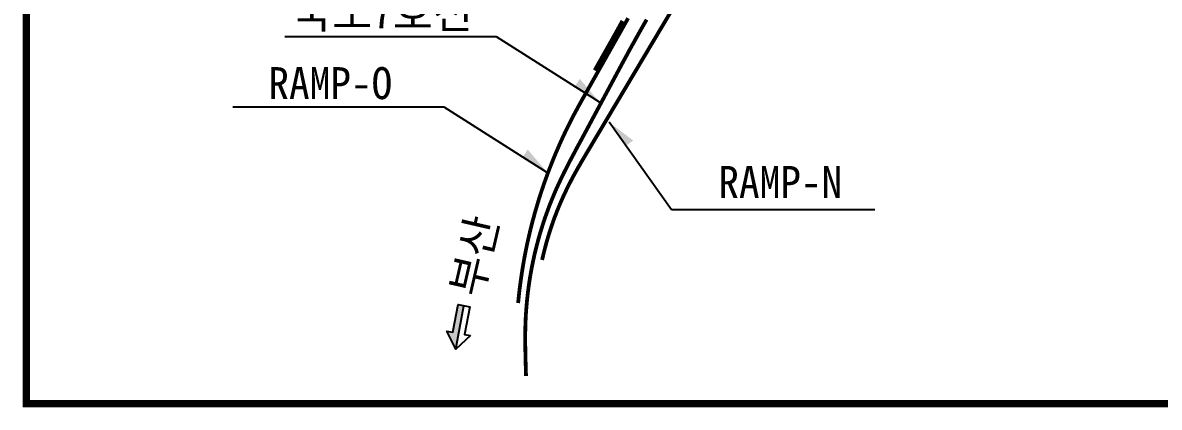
# Model space of a CAD drawing. Header units: metres. Extents: x 222706 to 224249, y 221324 to 222332.
# Drawn here: x 223885.6 to 224083.7, y 222131.5 to 222198.5 of the extents above; entities that cross this region are included whole.
import ezdxf

# ---------------------------------------------------------------- set-up
doc = ezdxf.new("R2010")
doc.units = ezdxf.units.M
for name, color, linetype in [('CA-ALGN-RampK', 2, 'Continuous'), ('CA-ALGN-RampN', 2, 'Continuous'), ('CA-ALGN-RampO', 2, 'Continuous'), ('CA-ALGN-국도7호선평면선형', 2, 'Continuous'), ('CA-LEAL', 1, 'Continuous'), ('CA-TEXT', 3, 'Continuous'), ('CZ-LIN1', 7, 'Continuous'), ('CZ-SYMB', 2, 'Continuous'), ('CZ-TEXT', 3, 'Continuous')]:
    doc.layers.add(name, color=color, linetype=linetype)
doc.styles.add('돋움체', font='DotumChe.ttf')

# ---------------------------------------------------------------- blocks, each defined once
blk = doc.blocks.new('CZDIRA2')
blk.add_hatch(color=256).paths.add_polyline_path([(0, 0), (0, -2), (9.33, -2), (9.33, -4), (14.67, 0)])
blk.add_line((14.67, 0), (0, 0))
blk.add_lwpolyline([(9.33, 4), (14.67, 0), (9.33, -4), (9.33, -2), (0, -2), (0, 2), (9.33, 2)], close=True)

msp = doc.modelspace()

# ---------------------------------------------------------------- hatches: boundary and pattern name
at = {"layer": 'CA-LEAL'}
for points in [[(223982.65, 222188.75), (223981.81, 222187.43), (223986.05, 222184.74)], [(223991.98, 222177.98), (223990.71, 222177.08), (223987.8, 222181.17)], [(223973.57, 222176.44), (223972.73, 222175.11), (223976.98, 222172.43)]]:
    msp.add_hatch(color=256, dxfattribs=at).paths.add_polyline_path(points)

# ---------------------------------------------------------------- linework, layer by layer
at = {"layer": 'CA-ALGN-RampK', "const_width": 0.656}
msp.add_lwpolyline([(223990.09, 222198.85), (223989.92, 222198.54), (223989.75, 222198.23), (223989.59, 222197.92), (223989.41, 222197.61), (223989.24, 222197.3), (223989.07, 222197), (223988.9, 222196.69), (223988.73, 222196.38), (223988.55, 222196.08), (223988.47, 222195.92), (223985.25, 222190.23)], dxfattribs=at)
at = {"layer": 'CA-ALGN-RampN', "const_width": 0.656}
msp.add_lwpolyline([(223976.09, 222157.18), (223976.17, 222157.53), (223976.25, 222157.87), (223976.33, 222158.21), (223976.42, 222158.56), (223976.5, 222158.9), (223976.59, 222159.24), (223976.68, 222159.58), (223976.77, 222159.92), (223976.86, 222160.26), (223976.96, 222160.6), (223977.06, 222160.94), (223977.16, 222161.28), (223977.26, 222161.61), (223977.37, 222161.95), (223977.48, 222162.29), (223977.58, 222162.62), (223977.7, 222162.96), (223977.81, 222163.29), (223977.93, 222163.62), (223978.04, 222163.96), (223978.16, 222164.29), (223978.28, 222164.62), (223978.41, 222164.95), (223978.54, 222165.28), (223978.66, 222165.61), (223978.79, 222165.93), (223978.93, 222166.26), (223979.06, 222166.59), (223979.2, 222166.91), (223979.34, 222167.24), (223979.48, 222167.56), (223979.62, 222167.88), (223979.76, 222168.2), (223979.91, 222168.52), (223980.06, 222168.84), (223980.21, 222169.16), (223980.36, 222169.48), (223980.52, 222169.8), (223980.67, 222170.11), (223980.83, 222170.43), (223980.98, 222170.71), (223981.14, 222171.02), (223981.31, 222171.34), (223981.47, 222171.65), (223981.64, 222171.96), (223981.81, 222172.27), (223981.98, 222172.57), (223982.15, 222172.88), (223982.33, 222173.19), (223982.5, 222173.49), (223982.68, 222173.8), (223982.85, 222174.11), (223983.03, 222174.41), (223983.21, 222174.71), (223983.39, 222175.02), (223983.57, 222175.32), (223983.75, 222175.62), (223983.93, 222175.93), (223984.11, 222176.23), (223984.29, 222176.53), (223984.33, 222176.6), (224010.79, 222221.01)], dxfattribs=at)
at = {"layer": 'CA-ALGN-RampO', "const_width": 0.656}
msp.add_lwpolyline([(223991.08, 222199.31), (223982.91, 222184.82), (223982.74, 222184.51), (223982.57, 222184.2), (223982.39, 222183.89), (223982.23, 222183.58), (223982.06, 222183.27), (223981.89, 222182.96), (223981.73, 222182.65), (223981.56, 222182.34), (223981.4, 222182.03), (223981.24, 222181.71), (223981.08, 222181.4), (223980.92, 222181.09), (223980.76, 222180.77), (223980.61, 222180.45), (223980.45, 222180.14), (223980.3, 222179.82), (223980.14, 222179.5), (223979.99, 222179.18), (223979.84, 222178.86), (223979.69, 222178.55), (223979.55, 222178.23), (223979.4, 222177.9), (223979.25, 222177.58), (223979.11, 222177.26), (223978.97, 222176.94), (223978.83, 222176.62), (223978.69, 222176.29), (223978.55, 222175.97), (223978.41, 222175.64), (223978.28, 222175.32), (223978.14, 222174.99), (223978.01, 222174.67), (223977.88, 222174.34), (223977.75, 222174.01), (223977.62, 222173.68), (223977.49, 222173.35), (223977.36, 222173.03), (223977.24, 222172.7), (223977.11, 222172.37), (223976.99, 222172.04), (223976.87, 222171.7), (223976.75, 222171.37), (223976.63, 222171.04), (223976.51, 222170.71), (223976.39, 222170.38), (223976.28, 222170.04), (223976.17, 222169.71), (223976.05, 222169.37), (223975.94, 222169.04), (223975.83, 222168.7), (223975.73, 222168.37), (223975.62, 222168.03), (223975.51, 222167.7), (223975.41, 222167.36), (223975.31, 222167.02), (223975.21, 222166.68), (223975.11, 222166.35), (223975.01, 222166.01), (223974.91, 222165.67), (223974.81, 222165.33), (223974.72, 222164.99), (223974.63, 222164.65), (223974.53, 222164.31), (223974.44, 222163.97), (223974.35, 222163.63), (223974.27, 222163.29), (223974.18, 222162.95), (223974.09, 222162.6), (223974.01, 222162.26), (223973.93, 222161.92), (223973.85, 222161.57), (223973.77, 222161.23), (223973.69, 222160.89), (223973.61, 222160.54), (223973.54, 222160.2), (223973.46, 222159.85), (223973.39, 222159.51), (223973.32, 222159.16), (223973.25, 222158.82), (223973.18, 222158.47), (223973.11, 222158.13), (223973.05, 222157.78), (223972.98, 222157.43), (223972.92, 222157.09), (223972.86, 222156.74), (223972.8, 222156.39), (223972.74, 222156.04), (223972.68, 222155.7), (223972.63, 222155.35), (223972.57, 222155), (223972.52, 222154.65), (223972.47, 222154.3), (223972.42, 222153.95), (223972.37, 222153.6), (223972.32, 222153.26), (223972.27, 222152.91), (223972.23, 222152.56), (223972.18, 222152.21), (223972.14, 222151.86), (223972.1, 222151.51), (223972.06, 222151.16), (223972.02, 222150.81), (223971.99, 222150.45), (223971.95, 222150.1), (223971.92, 222149.75), (223971.91, 222149.66)], dxfattribs=at)
at = {"layer": 'CA-ALGN-국도7호선평면선형', "const_width": 0.656}
msp.add_lwpolyline([(223973.29, 222136.96), (223973.26, 222137.78), (223973.25, 222138.13), (223973.24, 222138.48), (223973.23, 222138.84), (223973.22, 222139.19), (223973.21, 222139.54), (223973.2, 222139.89), (223973.19, 222140.25), (223973.18, 222140.6), (223973.18, 222140.95), (223973.17, 222141.3), (223973.16, 222141.66), (223973.16, 222142.01), (223973.15, 222142.36), (223973.15, 222142.71), (223973.15, 222143.07), (223973.15, 222143.42), (223973.15, 222143.77), (223973.15, 222144.12), (223973.15, 222144.48), (223973.16, 222144.83), (223973.16, 222145.18), (223973.17, 222145.53), (223973.18, 222145.89), (223973.19, 222146.05), (223973.2, 222146.41), (223973.22, 222146.76), (223973.23, 222147.11), (223973.25, 222147.46), (223973.27, 222147.81), (223973.3, 222148.17), (223973.32, 222148.52), (223973.35, 222148.87), (223973.38, 222149.22), (223973.41, 222149.57), (223973.44, 222149.92), (223973.47, 222150.27), (223973.51, 222150.62), (223973.55, 222150.97), (223973.59, 222151.32), (223973.63, 222151.67), (223973.68, 222152.02), (223973.72, 222152.37), (223973.77, 222152.72), (223973.82, 222153.07), (223973.87, 222153.42), (223973.93, 222153.77), (223973.98, 222154.12), (223974.04, 222154.46), (223974.1, 222154.81), (223974.16, 222155.16), (223974.23, 222155.51), (223974.29, 222155.85), (223974.36, 222156.2), (223974.43, 222156.54), (223974.5, 222156.89), (223974.57, 222157.23), (223974.65, 222157.58), (223974.72, 222157.92), (223974.8, 222158.27), (223974.88, 222158.61), (223974.97, 222158.95), (223975.05, 222159.29), (223975.14, 222159.64), (223975.23, 222159.98), (223975.32, 222160.32), (223975.41, 222160.66), (223975.5, 222161), (223975.6, 222161.34), (223975.7, 222161.68), (223975.8, 222162.01), (223975.9, 222162.35), (223976, 222162.69), (223976.11, 222163.03), (223976.22, 222163.36), (223976.32, 222163.7), (223976.44, 222164.03), (223976.55, 222164.37), (223976.66, 222164.7), (223976.78, 222165.03), (223976.9, 222165.36), (223977.02, 222165.69), (223977.14, 222166.03), (223977.26, 222166.36), (223977.39, 222166.69), (223977.52, 222167.01), (223977.65, 222167.34), (223977.78, 222167.67), (223977.91, 222168), (223978.05, 222168.32), (223978.18, 222168.65), (223978.32, 222168.97), (223978.46, 222169.29), (223978.6, 222169.62), (223978.75, 222169.94), (223978.86, 222170.19), (223979.01, 222170.51), (223979.16, 222170.83), (223979.31, 222171.15), (223979.46, 222171.47), (223979.61, 222171.79), (223979.77, 222172.1), (223979.92, 222172.42), (223980.08, 222172.73), (223980.24, 222173.05), (223980.4, 222173.36), (223980.56, 222173.68), (223980.72, 222173.99), (223980.88, 222174.3), (223981.05, 222174.62), (223981.21, 222174.93), (223981.38, 222175.24), (223981.54, 222175.55), (223981.71, 222175.86), (223981.87, 222176.17), (223982.04, 222176.49), (223982.2, 222176.8), (223982.37, 222177.11), (223982.54, 222177.42), (223982.62, 222177.56), (223989.69, 222190.74), (223989.86, 222191.05), (223990.02, 222191.36), (223990.19, 222191.67), (223990.36, 222191.98), (223990.53, 222192.29), (223990.7, 222192.6), (223990.87, 222192.91), (223991.03, 222193.22), (223991.2, 222193.53), (223991.37, 222193.84), (223991.54, 222194.15), (223991.71, 222194.45), (223991.88, 222194.76), (223992.06, 222195.07), (223992.23, 222195.38), (223992.4, 222195.69), (223992.57, 222196), (223992.74, 222196.3), (223992.91, 222196.61), (223993.09, 222196.92), (223993.26, 222197.23), (223993.43, 222197.53), (223993.61, 222197.84), (223993.78, 222198.15), (223993.96, 222198.45), (223994.13, 222198.76), (223994.31, 222199.06)], dxfattribs=at)
at = {"layer": 'CA-LEAL'}
for p, q in [((223931.27, 222196.15), (223968.06, 222196.15)), ((223968.06, 222196.15), (223986.05, 222184.74)), ((223922.2, 222183.84), (223958.98, 222183.84)), ((223958.98, 222183.84), (223976.98, 222172.43)), ((223998.62, 222165.93), (223987.8, 222181.17)), ((224034.07, 222165.93), (223998.62, 222165.93))]:
    msp.add_line(p, q, dxfattribs=at)
at = {"layer": 'CZ-LIN1', "const_width": 1.27}
msp.add_lwpolyline([(223886.2, 222132.14), (224248.63, 222132.14), (224248.63, 222331.58), (223886.2, 222331.58)], close=True, dxfattribs=at)

# ---------------------------------------------------------------- block references
at = {"layer": 'CZ-SYMB', "xscale": 0.5246419317840874, "yscale": 0.5246419317554682, "zscale": 0.5246419317368358, "rotation": 259.2929219159092}
msp.add_blockref('CZDIRA2', (223962.46, 222149.2), dxfattribs=at)

# ---------------------------------------------------------------- texts
at = {"layer": 'CA-TEXT', "style": '돋움체'}
for s, p in [('국도7호선', (223932.48, 222197.53, -307.7)), ('RAMP-O', (223928.37, 222185.21, -307.7)), ('RAMP-N', (224006.8, 222167.98, -205.13))]:
    msp.add_text(s, height=5.571, dxfattribs=at).set_placement(p)
at = {"layer": 'CZ-TEXT', "style": '돋움체'}
msp.add_text('부산', height=5.571, rotation=76.9933, dxfattribs=at).set_placement((223965.42, 222150.46, -14.65))

doc.saveas('drawing.dxf')
